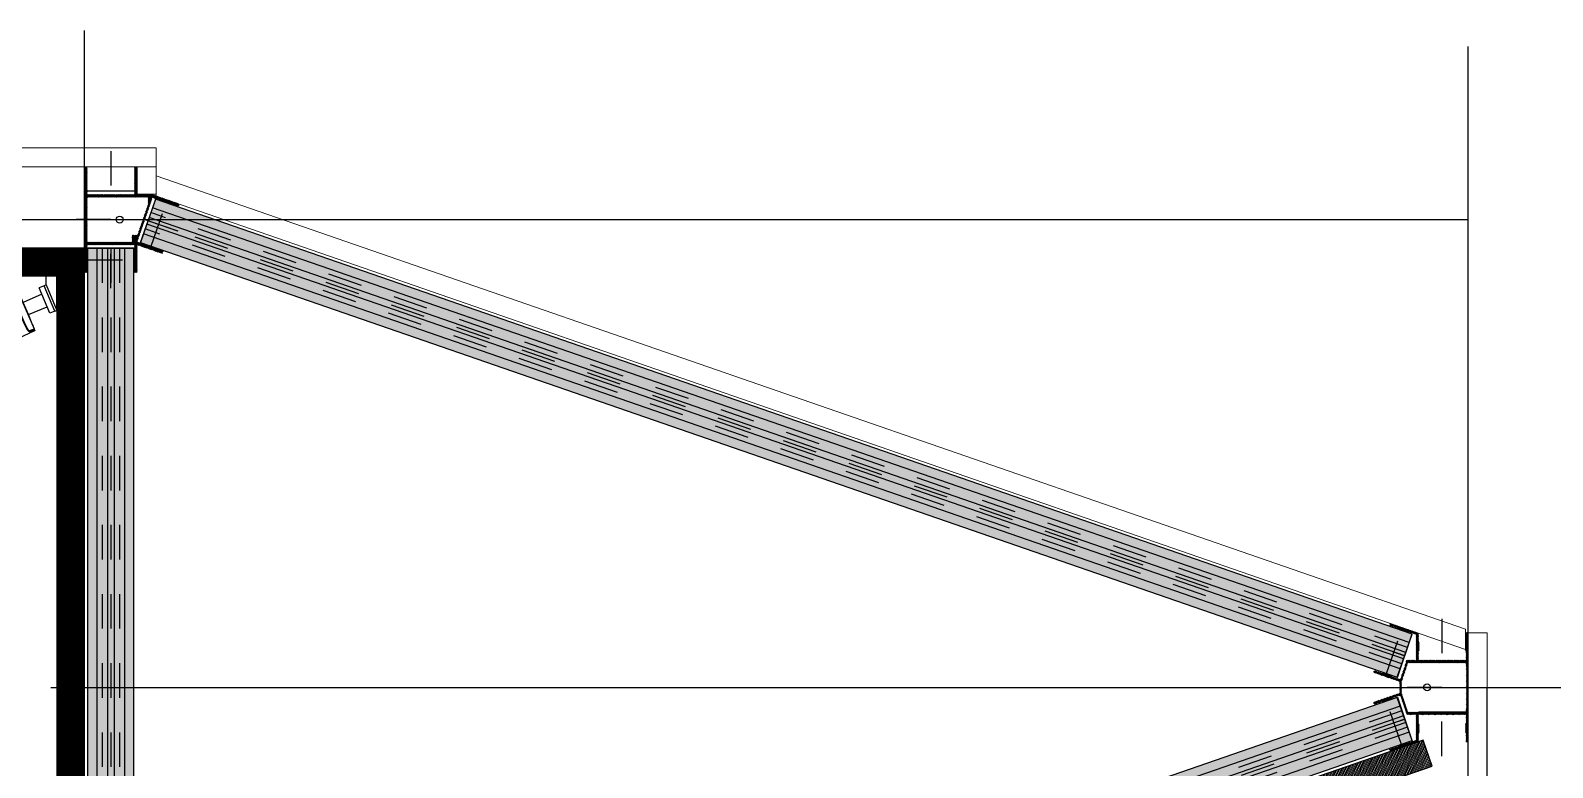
# Model space of a CAD drawing. Header units: millimetres. Extents: x 30 to 130, y 75 to 167.
# Drawn here: x 116.523 to 120.923, y 162.576 to 164.707 of the extents above; entities that cross this region are included whole.
import ezdxf
from ezdxf.enums import TextEntityAlignment as Align

# ---------------------------------------------------------------- set-up
doc = ezdxf.new("R2010")
doc.units = ezdxf.units.MM
doc.header["$LTSCALE"] = 0.05
for name, pattern in [('00 Ground$0$DASHDOT', [25.4, 12.7, -6.35, 0, -6.35]), ('00 Ground$0$DASHDOT2', [12.7, 6.35, -3.175, 0, -3.175]), ('00 Ground$0$HIDDEN', [9.525, 6.35, -3.175]), ('ACAD_ISO03W100', [30, 12, -18])]:
    doc.linetypes.add(name, pattern=pattern)
for name, color, linetype, lineweight in [('00 Ground$0$A-Panel Exterior', 3, 'Continuous', 0), ('00 Ground$0$A-Panel Interior', 6, 'Continuous', 0), ('00 Ground$0$A-Proyecciones', 252, 'Continuous', 0)]:
    doc.layers.add(name, color=color, linetype=linetype, lineweight=lineweight)
for name, color, linetype in [('00 Ground$0$A-Paneles', 7, 'Continuous'), ('00 Ground$0$E-PERFIL-ALZADO-EJES-GL1', 6, '00 Ground$0$DASHDOT'), ('00 Ground$0$E-PERFIL-ALZADO-GL1', 4, 'Continuous'), ('00 Ground$0$E-PERFIL-ALZADO-TEXTOS-GL1', 6, 'Continuous'), ('00 Ground$0$E-PERFIL-PLANTA-HXL2-EJES', 6, '00 Ground$0$DASHDOT'), ('00 Ground$0$E-PERFIL-PLANTA-HXL5', 4, 'Continuous'), ('00 Ground$0$E-PERFIL-PLANTA-HXL5-TEXTURAS', 6, 'Continuous'), ('00 Ground$0$E-PERFIL-PLANTA-HXL6', 2, 'Continuous'), ('00 Ground$0$E-PERFIL-PLANTA-HXL6-TEXTURAS', 6, 'Continuous'), ('00 Ground$0$EJES', 6, 'Continuous'), ('CCTV_Cobertura', 2, 'Continuous'), ('MAPAS', 7, 'Continuous')]:
    doc.layers.add(name, color=color, linetype=linetype)
doc.styles.add('00 Ground$0$A10', font='arial.ttf', dxfattribs={"height": 0.1})
pattern_1 = [(45, (-13597.1444, 7821.7855), (-2.24506403, 2.24506403), [])]

# ---------------------------------------------------------------- blocks, each defined once
blk = doc.blocks.new('*U90')
h = blk.add_hatch()
h.set_pattern_fill('ANSI31', color=250)
h.set_pattern_definition(pattern_1)
h.paths.add_polyline_path([(0, 0), (311.1, 0), (311.1, 80), (0, 80)])
at = {"layer": '00 Ground$0$A-Paneles', "color": 4}
blk.add_lwpolyline([(0, 0), (311.1, 0), (311.1, 80), (0, 80)], close=True, dxfattribs=at)
blk = doc.blocks.new('*U77')
h = blk.add_hatch()
h.set_pattern_fill('ANSI31', color=250)
h.set_pattern_definition(pattern_1)
h.paths.add_polyline_path([(0, 0), (2185.3, 0), (2185.3, 80), (0, 80)])
at = {"layer": '00 Ground$0$A-Paneles', "color": 4}
blk.add_lwpolyline([(0, 0), (2185.3, 0), (2185.3, 80), (0, 80)], close=True, dxfattribs=at)
blk = doc.blocks.new('*U29')
at = {"true_color": 0xffffff}
h = blk.add_hatch(color=7, dxfattribs=at)
h.dxf.hatch_style = 1
h.paths.add_polyline_path([(2.5397, 0.066), (2.5397, -0.066), (0, -0.066), (0, 0.066)])
at = {"layer": '00 Ground$0$E-PERFIL-ALZADO-EJES-GL1', "color": 251, "linetype": '00 Ground$0$HIDDEN', "ltscale": 0.05}
for p, q in [((0.033, -0.066), (0.033, 0.066)), ((2.5067, -0.066), (2.5067, 0.066)), ((0, 0.025), (2.5397, 0.025)), ((0, -0.025), (2.5397, -0.025))]:
    blk.add_line(p, q, dxfattribs=at)
at = {"layer": '00 Ground$0$E-PERFIL-ALZADO-EJES-GL1', "color": 251, "linetype": '00 Ground$0$DASHDOT2', "ltscale": 0.05}
blk.add_line((0, 0), (2.5397, 0), dxfattribs=at)
at = {"layer": '00 Ground$0$E-PERFIL-ALZADO-GL1', "color": 6, "ltscale": 0.05}
for p, q in [((0, 0.04), (2.5397, 0.04)), ((0, 0.01), (2.5397, 0.01)), ((0, -0.01), (2.5397, -0.01)), ((0, -0.04), (2.5397, -0.04))]:
    blk.add_line(p, q, dxfattribs=at)
at = {"layer": '00 Ground$0$E-PERFIL-ALZADO-GL1', "ltscale": 0.05}
blk.add_lwpolyline([(2.5397, 0.066), (2.5397, -0.066), (0, -0.066), (0, 0.066)], close=True, dxfattribs=at)
at = {"layer": '00 Ground$0$E-PERFIL-ALZADO-TEXTOS-GL1', "style": '00 Ground$0$A10'}
blk.add_attdef('TIPO_BARRA', text='', height=0.1, dxfattribs=at).set_placement((1.2698, 0.1564), align=Align.MIDDLE_CENTER)
blk = doc.blocks.new('*U61')
at = {"true_color": 0xffffff}
h = blk.add_hatch(color=7, dxfattribs=at)
h.dxf.hatch_style = 1
h.paths.add_polyline_path([(3.8446, 0.066), (3.8446, -0.066), (0, -0.066), (0, 0.066)])
at = {"layer": '00 Ground$0$E-PERFIL-ALZADO-EJES-GL1', "color": 251, "linetype": '00 Ground$0$HIDDEN', "ltscale": 0.05}
for p, q in [((0.033, -0.066), (0.033, 0.066)), ((3.8116, -0.066), (3.8116, 0.066)), ((0, 0.025), (3.8446, 0.025)), ((0, -0.025), (3.8446, -0.025))]:
    blk.add_line(p, q, dxfattribs=at)
at = {"layer": '00 Ground$0$E-PERFIL-ALZADO-EJES-GL1', "color": 251, "linetype": '00 Ground$0$DASHDOT2', "ltscale": 0.05}
blk.add_line((0, 0), (3.8446, 0), dxfattribs=at)
at = {"layer": '00 Ground$0$E-PERFIL-ALZADO-GL1', "color": 6, "ltscale": 0.05}
for p, q in [((0, 0.04), (3.8446, 0.04)), ((0, 0.01), (3.8446, 0.01)), ((0, -0.01), (3.8446, -0.01)), ((0, -0.04), (3.8446, -0.04))]:
    blk.add_line(p, q, dxfattribs=at)
at = {"layer": '00 Ground$0$E-PERFIL-ALZADO-GL1', "ltscale": 0.05}
blk.add_lwpolyline([(3.8446, 0.066), (3.8446, -0.066), (0, -0.066), (0, 0.066)], close=True, dxfattribs=at)
at = {"layer": '00 Ground$0$E-PERFIL-ALZADO-TEXTOS-GL1', "style": '00 Ground$0$A10'}
blk.add_attdef('TIPO_BARRA', text='', height=0.1, dxfattribs=at).set_placement((1.9223, 0.1564), align=Align.MIDDLE_CENTER)
blk = doc.blocks.new('*U30')
at = {"layer": '00 Ground$0$E-PERFIL-PLANTA-HXL5-TEXTURAS'}
h = blk.add_hatch(dxfattribs=at)
h.set_pattern_fill('ANSI31', color=256, scale=0.00061, angle=90)
h.set_pattern_definition([(135, (16.1473364, -37.2537986), (-0.00136948906, -0.00136948906), [])])
edge = h.paths.add_edge_path(flags=16)
edge.add_line((-0.0638, -0.068), (0, -0.068))
edge.add_line((0, -0.068), (0.0638, -0.068))
edge.add_arc((0.0638, -0.067), 0.001, 629.9989, 719.9989)
edge.add_line((0.0648, -0.067), (0.0648, 0.0606))
edge.add_arc((0.0638, 0.0606), 0.001, 359.9989, 449.9993)
edge.add_line((0.0638, 0.0616), (0.0458, 0.0616))
edge.add_arc((0.0458, 0.0626), 0.001, 539.9993, 629.9993, ccw=False)
edge.add_line((0.0448, 0.0626), (0.0448, 0.0765))
edge.add_arc((0.0438, 0.0765), 0.001, 359.9993, 430.8995)
edge.add_line((0.0441, 0.0774), (-0.0434, 0.1077))
edge.add_arc((-0.0438, 0.1068), 0.001, 430.8995, 449.9993)
edge.add_line((-0.0438, 0.1078), (-0.0638, 0.1078))
edge.add_arc((-0.0638, 0.1068), 0.001, 449.9993, 539.9996)
edge.add_line((-0.0648, 0.1068), (-0.0648, -0.067))
edge.add_arc((-0.0638, -0.067), 0.001, 539.9996, 629.9996)
edge = h.paths.add_edge_path()
edge.add_line((0.0867, 0.1161), (0.0733, 0.0773))
edge.add_arc((0.0742, 0.077), 0.001, 520.8995, 629.9989)
edge.add_line((0.0742, 0.076), (0.1183, 0.076))
edge.add_line((0.1183, 0.076), (0.1183, 0.0755))
edge.add_arc((0.1188, 0.0755), 0.0005, 539.9989, 719.9989)
edge.add_line((0.1193, 0.0755), (0.1193, 0.076))
edge.add_line((0.1193, 0.076), (0.1528, 0.076))
edge.add_line((0.1528, 0.076), (0.1528, 0.068))
edge.add_line((0.1528, 0.068), (0.0738, 0.068))
edge.add_arc((0.0738, 0.067), 0.001, 449.9989, 539.9989)
edge.add_line((0.0728, 0.067), (0.0728, 0.046))
edge.add_line((0.0728, 0.046), (0.0723, 0.046))
edge.add_arc((0.0723, 0.0455), 0.0005, 449.9989, 629.9989)
edge.add_line((0.0723, 0.045), (0.0728, 0.045))
edge.add_line((0.0728, 0.045), (0.0728, 0.0135))
edge.add_line((0.0728, 0.0135), (0.0723, 0.0135))
edge.add_arc((0.0723, 0.013), 0.0005, 449.9989, 629.9989)
edge.add_line((0.0723, 0.0125), (0.0728, 0.0125))
edge.add_line((0.0728, 0.0125), (0.0728, -0.019))
edge.add_line((0.0728, -0.019), (0.0723, -0.019))
edge.add_arc((0.0723, -0.0195), 0.0005, 449.9989, 629.9989)
edge.add_line((0.0723, -0.02), (0.0728, -0.02))
edge.add_line((0.0728, -0.02), (0.0728, -0.067))
edge.add_arc((0.0738, -0.067), 0.001, 539.9989, 629.9989)
edge.add_line((0.0738, -0.068), (0.1528, -0.068))
edge.add_line((0.1528, -0.068), (0.1528, -0.076))
edge.add_line((0.1528, -0.076), (0.1193, -0.076))
edge.add_line((0.1193, -0.076), (0.1193, -0.0755))
edge.add_arc((0.1188, -0.0755), 0.0005, 359.9989, 539.9989)
edge.add_line((0.1183, -0.0755), (0.1183, -0.076))
edge.add_line((0.1183, -0.076), (0, -0.076))
edge.add_line((0, -0.076), (-0.1183, -0.076))
edge.add_line((-0.1183, -0.076), (-0.1183, -0.0755))
edge.add_arc((-0.1188, -0.0755), 0.0005, 359.9996, 539.9996)
edge.add_line((-0.1193, -0.0755), (-0.1193, -0.076))
edge.add_line((-0.1193, -0.076), (-0.1528, -0.076))
edge.add_line((-0.1528, -0.076), (-0.1528, -0.068))
edge.add_line((-0.1528, -0.068), (-0.0738, -0.068))
edge.add_arc((-0.0738, -0.067), 0.001, 629.9996, 719.9996)
edge.add_line((-0.0728, -0.067), (-0.0728, -0.02))
edge.add_line((-0.0728, -0.02), (-0.0723, -0.02))
edge.add_arc((-0.0723, -0.0195), 0.0005, 629.9996, 809.9996)
edge.add_line((-0.0723, -0.019), (-0.0728, -0.019))
edge.add_line((-0.0728, -0.019), (-0.0728, 0.0125))
edge.add_line((-0.0728, 0.0125), (-0.0723, 0.0125))
edge.add_arc((-0.0723, 0.013), 0.0005, 629.9996, 809.9996)
edge.add_line((-0.0723, 0.0135), (-0.0728, 0.0135))
edge.add_line((-0.0728, 0.0135), (-0.0728, 0.045))
edge.add_line((-0.0728, 0.045), (-0.0723, 0.045))
edge.add_arc((-0.0723, 0.0455), 0.0005, 629.9996, 809.9996)
edge.add_line((-0.0723, 0.046), (-0.0728, 0.046))
edge.add_line((-0.0728, 0.046), (-0.0728, 0.067))
edge.add_arc((-0.0738, 0.067), 0.001, 359.9996, 449.9996)
edge.add_line((-0.0738, 0.068), (-0.1528, 0.068))
edge.add_line((-0.1528, 0.068), (-0.1528, 0.076))
edge.add_line((-0.1528, 0.076), (-0.1193, 0.076))
edge.add_line((-0.1193, 0.076), (-0.1193, 0.0755))
edge.add_arc((-0.1188, 0.0755), 0.0005, 539.9996, 719.9996)
edge.add_line((-0.1183, 0.0755), (-0.1183, 0.076))
edge.add_line((-0.1183, 0.076), (-0.0738, 0.076))
edge.add_arc((-0.0738, 0.077), 0.001, 629.9996, 719.9996)
edge.add_line((-0.0728, 0.077), (-0.0728, 0.1198))
edge.add_arc((-0.0718, 0.1198), 0.001, 520.8995, 539.9996, ccw=False)
edge.add_line((-0.0728, 0.1201), (-0.0569, 0.1659))
edge.add_line((-0.0569, 0.1659), (-0.0565, 0.1657))
edge.add_arc((-0.0563, 0.1662), 0.0005, 610.8995, 790.8995)
edge.add_line((-0.0561, 0.1666), (-0.0566, 0.1668))
edge.add_line((-0.0566, 0.1668), (-0.0456, 0.1985))
edge.add_line((-0.0456, 0.1985), (-0.0381, 0.1958))
edge.add_line((-0.0381, 0.1958), (-0.0639, 0.1212))
edge.add_arc((-0.063, 0.1209), 0.001, 520.8995, 610.8995)
edge.add_line((-0.0633, 0.1199), (0.0633, 0.0761))
edge.add_arc((0.0636, 0.077), 0.001, 610.8995, 700.8995)
edge.add_line((0.0646, 0.0767), (0.0904, 0.1513))
edge.add_line((0.0904, 0.1513), (0.098, 0.1487))
edge.add_line((0.098, 0.1487), (0.087, 0.1171))
edge.add_line((0.087, 0.1171), (0.0866, 0.1172))
edge.add_arc((0.0864, 0.1168), 0.0005, 430.8995, 610.8995)
edge.add_line((0.0862, 0.1163), (0.0867, 0.1161))
at = {"layer": '00 Ground$0$E-PERFIL-PLANTA-HXL2-EJES', "ltscale": 0.05}
for p, q in [((0, 0.098), (0.0336, 0.195)), ((0, 0), (0, 0.098)), ((-0.1985, 0), (0, 0)), ((0, 0), (0, -0.1985)), ((0.1985, 0), (0, 0))]:
    blk.add_line(p, q, dxfattribs=at)
at = {"layer": '00 Ground$0$EJES', "color": 240, "true_color": 0xed1f24}
blk.add_circle((-0.0001, 0.0259), 0.01, dxfattribs=at)
at = {"layer": 'Defpoints'}
for p, q in [((0.0336, 0.195), (0.0033, 0.1074)), ((-0.061, 0.1297), (0.0675, 0.0852)), ((-0.0828, 0.068), (-0.0828, -0.068)), ((0.0828, 0.068), (0.0828, -0.068))]:
    blk.add_line(p, q, dxfattribs=at)
blk = doc.blocks.new('00 Ground$0$HXL61')
at = {"layer": '00 Ground$0$E-PERFIL-PLANTA-HXL6-TEXTURAS'}
h = blk.add_hatch(dxfattribs=at)
h.set_pattern_fill('ANSI31', color=256, scale=0.00061, angle=90)
h.set_pattern_definition([(135, (17.1384045, -41.9100713), (-0.00136948906, -0.00136948906), [])])
edge = h.paths.add_edge_path(flags=16)
edge.add_line((-0.0603, 0.071), (0.0603, 0.071))
edge.add_line((0.0603, 0.071), (0.0613, 0.07))
edge.add_line((0.0613, 0.07), (0.0703, 0.07))
edge.add_arc((0.0703, 0.069), 0.001, 0, 90, ccw=False)
edge.add_line((0.0713, 0.069), (0.0713, -0.0978))
edge.add_arc((0.0703, -0.0978), 0.001, -71.5651, 0, ccw=False)
edge.add_line((0.0706, -0.0987), (0.0158, -0.117))
edge.add_arc((0.0155, -0.116), 0.001, -90, -71.5651, ccw=False)
edge.add_line((0.0155, -0.117), (-0.0155, -0.117))
edge.add_arc((-0.0155, -0.116), 0.001, -108.4349, -90, ccw=False)
edge.add_line((-0.0158, -0.117), (-0.0706, -0.0987))
edge.add_arc((-0.0703, -0.0978), 0.001, 180, 251.5651, ccw=False)
edge.add_line((-0.0713, -0.0978), (-0.0713, 0.069))
edge.add_arc((-0.0703, 0.069), 0.001, 90, 180, ccw=False)
edge.add_line((-0.0703, 0.07), (-0.0613, 0.07))
edge.add_line((-0.0613, 0.07), (-0.0603, 0.071))
edge = h.paths.add_edge_path()
edge.add_line((0.1033, -0.068), (0.0793, -0.068))
edge.add_arc((0.0793, -0.067), 0.001, -180, -90, ccw=False)
edge.add_line((0.0783, -0.067), (0.0783, 0.069))
edge.add_arc((0.0793, 0.069), 0.001, 90, 180, ccw=False)
edge.add_line((0.0793, 0.07), (0.1033, 0.07))
edge.add_line((0.1033, 0.07), (0.1053, 0.068))
edge.add_line((0.1053, 0.068), (0.1313, 0.068))
edge.add_line((0.1313, 0.068), (0.1333, 0.07))
edge.add_line((0.1333, 0.07), (0.1573, 0.07))
edge.add_arc((0.1573, 0.071), 0.001, 270, 360)
edge.add_line((0.1583, 0.071), (0.1583, 0.075))
edge.add_arc((0.1573, 0.075), 0.001, 0, 90)
edge.add_line((0.1573, 0.076), (-0.1573, 0.076))
edge.add_arc((-0.1573, 0.075), 0.001, 90, 180)
edge.add_line((-0.1583, 0.075), (-0.1583, 0.071))
edge.add_arc((-0.1573, 0.071), 0.001, 180, 270)
edge.add_line((-0.1573, 0.07), (-0.1333, 0.07))
edge.add_line((-0.1333, 0.07), (-0.1313, 0.068))
edge.add_line((-0.1313, 0.068), (-0.1053, 0.068))
edge.add_line((-0.1053, 0.068), (-0.1033, 0.07))
edge.add_line((-0.1033, 0.07), (-0.0793, 0.07))
edge.add_arc((-0.0793, 0.069), 0.001, 0, 90, ccw=False)
edge.add_line((-0.0783, 0.069), (-0.0783, -0.067))
edge.add_arc((-0.0793, -0.067), 0.001, -90, 0, ccw=False)
edge.add_line((-0.0793, -0.068), (-0.1033, -0.068))
edge.add_line((-0.1033, -0.068), (-0.1053, -0.066))
edge.add_line((-0.1053, -0.066), (-0.1313, -0.066))
edge.add_line((-0.1313, -0.066), (-0.1333, -0.068))
edge.add_line((-0.1333, -0.068), (-0.157, -0.068))
edge.add_line((-0.157, -0.068), (-0.1848, -0.1483))
edge.add_arc((-0.1839, -0.1486), 0.001, 160.9002, 250.9002)
edge.add_line((-0.1842, -0.1495), (-0.1804, -0.1509))
edge.add_arc((-0.1801, -0.1499), 0.001, 250.9002, 340.9002)
edge.add_line((-0.1792, -0.1502), (-0.1713, -0.1276))
edge.add_line((-0.1713, -0.1276), (-0.1688, -0.1263))
edge.add_line((-0.1688, -0.1263), (-0.1603, -0.1018))
edge.add_line((-0.1603, -0.1018), (-0.1615, -0.0992))
edge.add_line((-0.1615, -0.0992), (-0.1528, -0.074))
edge.add_line((-0.1528, -0.074), (-0.0793, -0.074))
edge.add_arc((-0.0793, -0.075), 0.001, 0, 90, ccw=False)
edge.add_line((-0.0783, -0.075), (-0.0783, -0.1007))
edge.add_arc((-0.0773, -0.1007), 0.001, 180, 251.5651)
edge.add_line((-0.0776, -0.1017), (-0.0236, -0.1197))
edge.add_arc((-0.0239, -0.1206), 0.001, -19.0998, 71.5651, ccw=False)
edge.add_line((-0.023, -0.1209), (-0.0311, -0.1444))
edge.add_line((-0.0311, -0.1444), (-0.0336, -0.1456))
edge.add_line((-0.0336, -0.1456), (-0.0421, -0.1702))
edge.add_line((-0.0421, -0.1702), (-0.0409, -0.1727))
edge.add_line((-0.0409, -0.1727), (-0.0488, -0.1954))
edge.add_arc((-0.0478, -0.1957), 0.001, 160.9002, 250.9002)
edge.add_line((-0.0481, -0.1967), (-0.0444, -0.198))
edge.add_arc((-0.044, -0.197), 0.001, 250.9002, 340.9002)
edge.add_line((-0.0431, -0.1974), (-0.0172, -0.1227))
edge.add_arc((-0.0163, -0.123), 0.001, 90, 160.9002, ccw=False)
edge.add_line((-0.0163, -0.122), (0.0163, -0.122))
edge.add_arc((0.0163, -0.123), 0.001, 19.0998, 90, ccw=False)
edge.add_line((0.0172, -0.1227), (0.0431, -0.1974))
edge.add_arc((0.044, -0.197), 0.001, 199.0998, 289.0998)
edge.add_line((0.0444, -0.198), (0.0481, -0.1967))
edge.add_arc((0.0478, -0.1957), 0.001, -70.9002, 19.0998)
edge.add_line((0.0488, -0.1954), (0.0409, -0.1727))
edge.add_line((0.0409, -0.1727), (0.0421, -0.1702))
edge.add_line((0.0421, -0.1702), (0.0336, -0.1456))
edge.add_line((0.0336, -0.1456), (0.0311, -0.1444))
edge.add_line((0.0311, -0.1444), (0.023, -0.1209))
edge.add_arc((0.0239, -0.1206), 0.001, 108.4349, 199.0998, ccw=False)
edge.add_line((0.0236, -0.1197), (0.0776, -0.1017))
edge.add_arc((0.0773, -0.1007), 0.001, -71.5651, 0)
edge.add_line((0.0783, -0.1007), (0.0783, -0.075))
edge.add_arc((0.0793, -0.075), 0.001, 90, 180, ccw=False)
edge.add_line((0.0793, -0.074), (0.1528, -0.074))
edge.add_line((0.1528, -0.074), (0.1615, -0.0992))
edge.add_line((0.1615, -0.0992), (0.1603, -0.1018))
edge.add_line((0.1603, -0.1018), (0.1688, -0.1263))
edge.add_line((0.1688, -0.1263), (0.1713, -0.1276))
edge.add_line((0.1713, -0.1276), (0.1792, -0.1502))
edge.add_arc((0.1801, -0.1499), 0.001, 199.0998, 289.0998)
edge.add_line((0.1804, -0.1509), (0.1842, -0.1495))
edge.add_arc((0.1839, -0.1486), 0.001, -70.9002, 19.0998)
edge.add_line((0.1848, -0.1483), (0.157, -0.068))
edge.add_line((0.157, -0.068), (0.1333, -0.068))
edge.add_line((0.1333, -0.068), (0.1313, -0.066))
edge.add_line((0.1313, -0.066), (0.1053, -0.066))
edge.add_line((0.1053, -0.066), (0.1033, -0.068))
at = {"layer": '00 Ground$0$E-PERFIL-PLANTA-HXL2-EJES', "ltscale": 0.05}
for p, q in [((0, 0), (0, 0.098)), ((0, -0.2166), (0, 0.0978)), ((-0.1985, 0), (0, 0)), ((0, 0), (0, -0.1985)), ((0.1985, 0), (0, 0))]:
    blk.add_line(p, q, dxfattribs=at)
at = {"layer": '00 Ground$0$EJES', "color": 240, "true_color": 0xed1f24}
blk.add_circle((0, -0.0427), 0.01, dxfattribs=at)
at = {"layer": 'Defpoints'}
for p, q in [((-0.0717, 0.068), (-0.0717, -0.068)), ((0.0717, 0.068), (0.0717, -0.068)), ((-0.0282, -0.1287), (-0.1553, -0.0863)), ((0.0282, -0.1287), (0.1553, -0.0863)), ((-0.1035, -0.1428), (-0.0917, -0.1075)), ((0.1035, -0.1428), (0.0917, -0.1075))]:
    blk.add_line(p, q, dxfattribs=at)
blk = doc.blocks.new('00 Ground$0$Pata Arco')
at = {"layer": 'Defpoints'}
for p, q in [((-0.0978, 1.9), (-0.0978, -1.9)), ((-4.0978, 1.8535), (-4.0978, -1.8535)), ((0, 0), (-13.3283, 0)), ((2.7291, -1.3527), (-4.0978, -1.3527))]:
    blk.add_line(p, q, dxfattribs=at)
at = {"xscale": -1}
for p, rotation in [((-3.9143, 0.0917), 199.0945065458419), ((-3.9143, -0.0917), 160.9054899261241)]:
    blk.add_blockref('*U61', p, dxfattribs=dict(at, rotation=rotation))
at = {"rotation": 89.99999999608256}
blk.add_blockref('*U29', (-0.1738, -1.2698), dxfattribs=at)
at = {"layer": '00 Ground$0$E-PERFIL-PLANTA-HXL5', "rotation": 90}
blk.add_blockref('*U30', (-0.1738, -1.3527), dxfattribs=at)
at = {"layer": '00 Ground$0$E-PERFIL-PLANTA-HXL6', "rotation": 90}
blk.add_blockref('00 Ground$0$HXL61', (-4.0218, 0), dxfattribs=at)
blk = doc.blocks.new('*U252')
at = {"layer": '00 Ground$0$A-Proyecciones', "rotation": 180}
blk.add_blockref('00 Ground$0$Pata Arco', (35.9822, 0), dxfattribs=at)
blk = doc.blocks.new('*U251')
at = {"layer": '00 Ground$0$A-Proyecciones', "color": 0, "linetype": 'ByBlock', "lineweight": -2}
blk.add_blockref('*U252', (0, 73), dxfattribs=at)
blk = doc.blocks.new('*U129')
h = blk.add_hatch()
h.set_pattern_fill('ANSI31', color=250)
h.set_pattern_definition(pattern_1)
h.paths.add_polyline_path([(0, 0), (3901.7, 0), (3901.7, 80), (0, 80)])
at = {"layer": '00 Ground$0$A-Paneles', "color": 4}
blk.add_lwpolyline([(0, 0), (3901.7, 0), (3901.7, 80), (0, 80)], close=True, dxfattribs=at)
blk = doc.blocks.new('CAM_01')
for p, q in [((3090.4464, 1637.7391), (3090.4464, 1637.7331)), ((3090.4464, 1637.7391), (3090.5264, 1637.7391)), ((3090.5264, 1637.7331), (3090.4464, 1637.7331)), ((3090.4464, 1637.7331), (3090.4464, 1637.7171)), ((3090.5264, 1637.7331), (3090.5264, 1637.7391)), ((3090.5264, 1637.7331), (3090.5264, 1637.7171)), ((3090.4663, 1637.7171), (3090.4464, 1637.7171)), ((3090.4663, 1637.7171), (3090.4671, 1637.6584)), ((3090.5064, 1637.7171), (3090.4663, 1637.7171)), ((3090.5055, 1637.6586), (3090.5064, 1637.7171)), ((3090.5264, 1637.7171), (3090.5064, 1637.7171)), ((3090.4139, 1637.5652), (3090.416, 1637.6562)), ((3090.4185, 1637.6572), (3090.416, 1637.6572)), ((3090.416, 1637.6572), (3090.4161, 1637.6572)), ((3090.416, 1637.6571), (3090.416, 1637.6572)), ((3090.416, 1637.657), (3090.416, 1637.6571)), ((3090.416, 1637.6569), (3090.416, 1637.657)), ((3090.416, 1637.6567), (3090.416, 1637.6569)), ((3090.416, 1637.6562), (3090.416, 1637.6567)), ((3090.4161, 1637.6572), (3090.4186, 1637.6572)), ((3090.4161, 1637.6572), (3090.4161, 1637.6571)), ((3090.4186, 1637.6571), (3090.4161, 1637.6571)), ((3090.4161, 1637.6571), (3090.4161, 1637.6569)), ((3090.4161, 1637.6569), (3090.4186, 1637.6569)), ((3090.4161, 1637.6569), (3090.4168, 1637.6463)), ((3090.4171, 1637.645), (3090.4168, 1637.6463)), ((3090.4176, 1637.6438), (3090.4171, 1637.645)), ((3090.4184, 1637.6426), (3090.4176, 1637.6438)), ((3090.4195, 1637.6415), (3090.4184, 1637.6426)), ((3090.4185, 1637.6572), (3090.4186, 1637.6572)), ((3090.4186, 1637.6571), (3090.4186, 1637.6572)), ((3090.4186, 1637.6569), (3090.4186, 1637.6571)), ((3090.4186, 1637.6569), (3090.4193, 1637.6464)), ((3090.4193, 1637.6463), (3090.4193, 1637.6464)), ((3090.4193, 1637.6463), (3090.42, 1637.6443)), ((3090.4199, 1637.6443), (3090.4193, 1637.6463)), ((3090.4208, 1637.6405), (3090.4195, 1637.6415)), ((3090.4215, 1637.6424), (3090.4199, 1637.6443)), ((3090.42, 1637.6443), (3090.4205, 1637.6438)), ((3090.4206, 1637.6567), (3090.4205, 1637.6438)), ((3090.4205, 1637.6438), (3090.4216, 1637.6424)), ((3090.5511, 1637.6582), (3090.4206, 1637.6576)), ((3090.4206, 1637.6576), (3090.4206, 1637.6574)), ((3090.4209, 1637.6576), (3090.4206, 1637.6576)), ((3090.4206, 1637.6574), (3090.4206, 1637.6572)), ((3090.4206, 1637.6572), (3090.4206, 1637.657)), ((3090.4206, 1637.657), (3090.4206, 1637.6569)), ((3090.4206, 1637.6569), (3090.4206, 1637.6567)), ((3090.4206, 1637.6567), (3090.4224, 1637.6419)), ((3090.4224, 1637.6396), (3090.4208, 1637.6405)), ((3090.4215, 1637.6577), (3090.4209, 1637.6576)), ((3090.4225, 1637.6578), (3090.4215, 1637.6577)), ((3090.424, 1637.6408), (3090.4215, 1637.6424)), ((3090.4216, 1637.6424), (3090.4224, 1637.6419)), ((3090.4224, 1637.6419), (3090.4241, 1637.6409)), ((3090.4243, 1637.6389), (3090.4224, 1637.6396)), ((3090.4239, 1637.6579), (3090.4225, 1637.6578)), ((3090.4256, 1637.658), (3090.4239, 1637.6579)), ((3090.4272, 1637.6397), (3090.424, 1637.6408)), ((3090.4241, 1637.6409), (3090.4272, 1637.6397)), ((3090.4262, 1637.6383), (3090.4243, 1637.6389)), ((3090.4275, 1637.6581), (3090.4256, 1637.658)), ((3090.4283, 1637.6379), (3090.4262, 1637.6383)), ((3090.4272, 1637.6397), (3090.4307, 1637.6393)), ((3090.4272, 1637.6397), (3090.4272, 1637.6397)), ((3090.4298, 1637.6581), (3090.4275, 1637.6581)), ((3090.4305, 1637.6377), (3090.4283, 1637.6379)), ((3090.4322, 1637.6582), (3090.4298, 1637.6581)), ((3090.4527, 1637.637), (3090.4305, 1637.6377)), ((3090.4307, 1637.6393), (3090.4307, 1637.6392)), ((3090.4307, 1637.6392), (3090.4528, 1637.6385)), ((3090.4347, 1637.6582), (3090.4322, 1637.6582)), ((3090.4374, 1637.6582), (3090.4347, 1637.6582)), ((3090.4671, 1637.6584), (3090.4374, 1637.6582)), ((3090.4748, 1637.6366), (3090.4527, 1637.637)), ((3090.4528, 1637.6385), (3090.4749, 1637.6381)), ((3090.5055, 1637.6586), (3090.4671, 1637.6584)), ((3090.497, 1637.6367), (3090.4748, 1637.6366)), ((3090.4749, 1637.6381), (3090.497, 1637.6382)), ((3090.497, 1637.6382), (3090.5191, 1637.6388)), ((3090.5192, 1637.6373), (3090.497, 1637.6367)), ((3090.5343, 1637.6587), (3090.5055, 1637.6586)), ((3090.5191, 1637.6388), (3090.5411, 1637.6398)), ((3090.5414, 1637.6383), (3090.5192, 1637.6373)), ((3090.5369, 1637.6587), (3090.5343, 1637.6587)), ((3090.5395, 1637.6587), (3090.5369, 1637.6587)), ((3090.5419, 1637.6587), (3090.5395, 1637.6587)), ((3090.5411, 1637.6398), (3090.5412, 1637.6398)), ((3090.5412, 1637.6398), (3090.5447, 1637.6404)), ((3090.5435, 1637.6385), (3090.5414, 1637.6383)), ((3090.5441, 1637.6587), (3090.5419, 1637.6587)), ((3090.5456, 1637.6389), (3090.5435, 1637.6385)), ((3090.5461, 1637.6586), (3090.5441, 1637.6587)), ((3090.5447, 1637.6404), (3090.5477, 1637.6415)), ((3090.5478, 1637.6415), (3090.5447, 1637.6403)), ((3090.5447, 1637.6403), (3090.5447, 1637.6404)), ((3090.5476, 1637.6395), (3090.5456, 1637.6389)), ((3090.5478, 1637.6586), (3090.5461, 1637.6586)), ((3090.5494, 1637.6403), (3090.5476, 1637.6395)), ((3090.5477, 1637.6415), (3090.5494, 1637.6426)), ((3090.5492, 1637.6585), (3090.5478, 1637.6586)), ((3090.5503, 1637.6431), (3090.5478, 1637.6415)), ((3090.5502, 1637.6584), (3090.5492, 1637.6585)), ((3090.5511, 1637.6574), (3090.5494, 1637.6426)), ((3090.5494, 1637.6426), (3090.5502, 1637.6431)), ((3090.551, 1637.6412), (3090.5494, 1637.6403)), ((3090.5508, 1637.6583), (3090.5502, 1637.6584)), ((3090.5502, 1637.6431), (3090.5513, 1637.6444)), ((3090.5519, 1637.645), (3090.5503, 1637.6431)), ((3090.5511, 1637.6582), (3090.5508, 1637.6583)), ((3090.5523, 1637.6422), (3090.551, 1637.6412)), ((3090.5511, 1637.6582), (3090.5511, 1637.6581)), ((3090.5511, 1637.6581), (3090.5511, 1637.6579)), ((3090.5511, 1637.6577), (3090.5511, 1637.6579)), ((3090.5511, 1637.6575), (3090.5511, 1637.6577)), ((3090.5511, 1637.6574), (3090.5511, 1637.6575)), ((3090.5511, 1637.6574), (3090.5513, 1637.6444)), ((3090.5513, 1637.6444), (3090.5518, 1637.645)), ((3090.5518, 1637.645), (3090.5525, 1637.647)), ((3090.5525, 1637.647), (3090.5519, 1637.645)), ((3090.5534, 1637.6433), (3090.5523, 1637.6422)), ((3090.5525, 1637.6471), (3090.5531, 1637.6576)), ((3090.5525, 1637.647), (3090.5525, 1637.6471)), ((3090.5531, 1637.6579), (3090.5531, 1637.6579)), ((3090.5556, 1637.6579), (3090.5531, 1637.6579)), ((3090.5531, 1637.6579), (3090.5556, 1637.6579)), ((3090.5531, 1637.6579), (3090.5531, 1637.6578)), ((3090.5531, 1637.6578), (3090.5531, 1637.6576)), ((3090.5556, 1637.6578), (3090.5531, 1637.6578)), ((3090.5531, 1637.6576), (3090.5556, 1637.6576)), ((3090.5542, 1637.6445), (3090.5534, 1637.6433)), ((3090.5547, 1637.6458), (3090.5542, 1637.6445)), ((3090.555, 1637.647), (3090.5547, 1637.6458)), ((3090.555, 1637.647), (3090.5556, 1637.6576)), ((3090.5556, 1637.6579), (3090.5557, 1637.6579)), ((3090.5556, 1637.6579), (3090.5556, 1637.6579)), ((3090.5556, 1637.6579), (3090.5556, 1637.6578)), ((3090.5556, 1637.6576), (3090.5556, 1637.6578)), ((3090.5557, 1637.6579), (3090.5557, 1637.6578)), ((3090.5557, 1637.6578), (3090.5557, 1637.6576)), ((3090.5557, 1637.6576), (3090.5557, 1637.6574)), ((3090.5557, 1637.6574), (3090.5557, 1637.6572)), ((3090.5557, 1637.6572), (3090.5557, 1637.657)), ((3090.5557, 1637.657), (3090.5587, 1637.5659)), ((3090.4081, 1637.3431), (3090.4125, 1637.5515)), ((3090.4125, 1637.5515), (3090.4136, 1637.5604)), ((3090.4136, 1637.5604), (3090.4137, 1637.561)), ((3090.4137, 1637.561), (3090.4138, 1637.5618)), ((3090.4138, 1637.5628), (3090.4139, 1637.5639)), ((3090.4138, 1637.5618), (3090.4138, 1637.5628)), ((3090.4139, 1637.5639), (3090.4139, 1637.5652)), ((3090.5587, 1637.5659), (3090.5588, 1637.5647)), ((3090.5588, 1637.5647), (3090.5588, 1637.5635)), ((3090.5588, 1637.5635), (3090.5589, 1637.5626)), ((3090.5589, 1637.5626), (3090.559, 1637.5617)), ((3090.559, 1637.5617), (3090.559, 1637.5611)), ((3090.559, 1637.5611), (3090.5603, 1637.5523)), ((3090.5603, 1637.5523), (3090.5668, 1637.344)), ((3090.4077, 1637.3236), (3090.408, 1637.3392)), ((3090.408, 1637.3392), (3090.4085, 1637.3392)), ((3090.408, 1637.3392), (3090.411, 1637.3078)), ((3090.4085, 1637.3392), (3090.4081, 1637.3431)), ((3090.4112, 1637.3143), (3090.4085, 1637.3392)), ((3090.5664, 1637.34), (3090.5641, 1637.315)), ((3090.5643, 1637.3086), (3090.5669, 1637.34)), ((3090.5668, 1637.344), (3090.5664, 1637.34)), ((3090.5664, 1637.34), (3090.5669, 1637.34)), ((3090.5669, 1637.34), (3090.5674, 1637.3244)), ((3090.4104, 1637.2703), (3090.4077, 1637.3236)), ((3090.4113, 1637.3068), (3090.411, 1637.3078)), ((3090.4112, 1637.3143), (3090.4114, 1637.3133)), ((3090.4119, 1637.3058), (3090.4113, 1637.3068)), ((3090.4114, 1637.3133), (3090.412, 1637.3124)), ((3090.4127, 1637.3049), (3090.4119, 1637.3058)), ((3090.412, 1637.3124), (3090.4129, 1637.3115)), ((3090.4139, 1637.304), (3090.4127, 1637.3049)), ((3090.4129, 1637.3115), (3090.4132, 1637.3113)), ((3090.4132, 1637.3113), (3090.4135, 1637.3079)), ((3090.4132, 1637.3113), (3090.414, 1637.3107)), ((3090.4136, 1637.3078), (3090.4135, 1637.3079)), ((3090.4136, 1637.3078), (3090.4143, 1637.3062)), ((3090.4142, 1637.3062), (3090.4136, 1637.3078)), ((3090.4153, 1637.3032), (3090.4139, 1637.304)), ((3090.414, 1637.3107), (3090.4154, 1637.31)), ((3090.4159, 1637.3047), (3090.4142, 1637.3062)), ((3090.4143, 1637.3062), (3090.416, 1637.3047)), ((3090.417, 1637.3025), (3090.4153, 1637.3032)), ((3090.4154, 1637.31), (3090.4171, 1637.3094)), ((3090.4185, 1637.3035), (3090.4159, 1637.3047)), ((3090.416, 1637.3047), (3090.4186, 1637.3035)), ((3090.4188, 1637.302), (3090.417, 1637.3025)), ((3090.4171, 1637.3094), (3090.4189, 1637.3089)), ((3090.4218, 1637.3026), (3090.4185, 1637.3035)), ((3090.4186, 1637.3035), (3090.4218, 1637.3026)), ((3090.4208, 1637.3015), (3090.4188, 1637.302)), ((3090.4189, 1637.3089), (3090.421, 1637.3085)), ((3090.423, 1637.3012), (3090.4208, 1637.3015)), ((3090.421, 1637.3085), (3090.4229, 1637.3082)), ((3090.4218, 1637.3026), (3090.4218, 1637.3026)), ((3090.4218, 1637.3026), (3090.4253, 1637.3023)), ((3090.4238, 1637.3075), (3090.4229, 1637.3082)), ((3090.4229, 1637.3082), (3090.423, 1637.3082)), ((3090.423, 1637.3082), (3090.4238, 1637.3075)), ((3090.423, 1637.3082), (3090.4231, 1637.3082)), ((3090.4252, 1637.3011), (3090.423, 1637.3012)), ((3090.4231, 1637.3082), (3090.4253, 1637.3081)), ((3090.4238, 1637.3075), (3090.4263, 1637.3064)), ((3090.4262, 1637.3063), (3090.4238, 1637.3075)), ((3090.4502, 1637.3005), (3090.4252, 1637.3011)), ((3090.4253, 1637.3081), (3090.4502, 1637.3075)), ((3090.4253, 1637.3023), (3090.4254, 1637.3023)), ((3090.4254, 1637.3023), (3090.4503, 1637.3016)), ((3090.4292, 1637.3056), (3090.4262, 1637.3063)), ((3090.4263, 1637.3064), (3090.4293, 1637.3056)), ((3090.4293, 1637.3056), (3090.4292, 1637.3056)), ((3090.4293, 1637.3056), (3090.4326, 1637.3052)), ((3090.4326, 1637.3052), (3090.4546, 1637.3048)), ((3090.4502, 1637.3075), (3090.4752, 1637.3073)), ((3090.4752, 1637.3002), (3090.4502, 1637.3005)), ((3090.4503, 1637.3016), (3090.4752, 1637.3014)), ((3090.4546, 1637.3048), (3090.4767, 1637.3046)), ((3090.4752, 1637.3073), (3090.5001, 1637.3074)), ((3090.5002, 1637.3015), (3090.4752, 1637.3014)), ((3090.5002, 1637.3003), (3090.4752, 1637.3002)), ((3090.4767, 1637.3046), (3090.4987, 1637.3047)), ((3090.4987, 1637.3047), (3090.5207, 1637.3051)), ((3090.5001, 1637.3074), (3090.5251, 1637.3079)), ((3090.5002, 1637.3015), (3090.5251, 1637.302)), ((3090.5252, 1637.3009), (3090.5002, 1637.3003)), ((3090.5207, 1637.3051), (3090.5427, 1637.3058)), ((3090.5251, 1637.3079), (3090.55, 1637.3087)), ((3090.5251, 1637.302), (3090.55, 1637.3029)), ((3090.5502, 1637.3017), (3090.5252, 1637.3009)), ((3090.5427, 1637.3058), (3090.5461, 1637.3062)), ((3090.5461, 1637.3062), (3090.549, 1637.307)), ((3090.5491, 1637.307), (3090.5461, 1637.3062)), ((3090.5461, 1637.3062), (3090.5461, 1637.3062)), ((3090.549, 1637.307), (3090.5515, 1637.3082)), ((3090.5515, 1637.3081), (3090.5491, 1637.307)), ((3090.55, 1637.3087), (3090.5522, 1637.3089)), ((3090.55, 1637.3029), (3090.5501, 1637.3029)), ((3090.5501, 1637.3029), (3090.5536, 1637.3033)), ((3090.5524, 1637.3019), (3090.5502, 1637.3017)), ((3090.5515, 1637.3082), (3090.5523, 1637.3089)), ((3090.5524, 1637.3089), (3090.5515, 1637.3081)), ((3090.5522, 1637.3089), (3090.5523, 1637.3089)), ((3090.5523, 1637.3089), (3090.5524, 1637.3089)), ((3090.5524, 1637.3089), (3090.5543, 1637.3092)), ((3090.5545, 1637.3022), (3090.5524, 1637.3019)), ((3090.5568, 1637.3042), (3090.5536, 1637.3033)), ((3090.5536, 1637.3033), (3090.5567, 1637.3042)), ((3090.5536, 1637.3033), (3090.5536, 1637.3033)), ((3090.5543, 1637.3092), (3090.5563, 1637.3096)), ((3090.5565, 1637.3027), (3090.5545, 1637.3022)), ((3090.5563, 1637.3096), (3090.5582, 1637.3101)), ((3090.5584, 1637.3033), (3090.5565, 1637.3027)), ((3090.5567, 1637.3042), (3090.5593, 1637.3055)), ((3090.5594, 1637.3054), (3090.5568, 1637.3042)), ((3090.5582, 1637.3101), (3090.5598, 1637.3108)), ((3090.56, 1637.304), (3090.5584, 1637.3033)), ((3090.5593, 1637.3055), (3090.561, 1637.307)), ((3090.5611, 1637.307), (3090.5594, 1637.3054)), ((3090.5598, 1637.3108), (3090.5612, 1637.3115)), ((3090.5614, 1637.3048), (3090.56, 1637.304)), ((3090.561, 1637.307), (3090.5617, 1637.3086)), ((3090.5617, 1637.3086), (3090.5611, 1637.307)), ((3090.5612, 1637.3115), (3090.562, 1637.3121)), ((3090.5626, 1637.3057), (3090.5614, 1637.3048)), ((3090.5617, 1637.3086), (3090.5618, 1637.3086)), ((3090.5618, 1637.3086), (3090.562, 1637.3121)), ((3090.562, 1637.3121), (3090.5624, 1637.3123)), ((3090.5624, 1637.3123), (3090.5633, 1637.3132)), ((3090.5634, 1637.3066), (3090.5626, 1637.3057)), ((3090.5633, 1637.3132), (3090.5638, 1637.3141)), ((3090.564, 1637.3076), (3090.5634, 1637.3066)), ((3090.5638, 1637.3141), (3090.5641, 1637.315)), ((3090.5643, 1637.3086), (3090.564, 1637.3076)), ((3090.5674, 1637.3244), (3090.5653, 1637.2711)), ((3090.4104, 1637.2703), (3090.4107, 1637.2686)), ((3090.4107, 1637.2686), (3090.4113, 1637.2668)), ((3090.4113, 1637.2668), (3090.4122, 1637.2652)), ((3090.4122, 1637.2652), (3090.4135, 1637.2637)), ((3090.4135, 1637.2637), (3090.4151, 1637.2623)), ((3090.4151, 1637.2623), (3090.4153, 1637.2621)), ((3090.4153, 1637.2621), (3090.4155, 1637.262)), ((3090.4155, 1637.262), (3090.4157, 1637.2619)), ((3090.4157, 1637.2619), (3090.4159, 1637.2618)), ((3090.4159, 1637.2618), (3090.4161, 1637.2617)), ((3090.4161, 1637.2617), (3090.4166, 1637.2613)), ((3090.4166, 1637.2613), (3090.4172, 1637.2609)), ((3090.4179, 1637.2605), (3090.4172, 1637.2609)), ((3090.4185, 1637.26), (3090.4179, 1637.2605)), ((3090.4185, 1637.26), (3090.4191, 1637.2595)), ((3090.4191, 1637.2595), (3090.42, 1637.2589)), ((3090.42, 1637.2589), (3090.4211, 1637.2583)), ((3090.4211, 1637.2583), (3090.4222, 1637.2578)), ((3090.4222, 1637.2578), (3090.4233, 1637.2574)), ((3090.4233, 1637.2574), (3090.4245, 1637.2572)), ((3090.4245, 1637.2572), (3090.4498, 1637.2546)), ((3090.4498, 1637.2546), (3090.4752, 1637.2534)), ((3090.4752, 1637.2534), (3090.5007, 1637.2536)), ((3090.5007, 1637.2536), (3090.5261, 1637.255)), ((3090.5261, 1637.255), (3090.5513, 1637.2578)), ((3090.5513, 1637.2578), (3090.5525, 1637.2581)), ((3090.5525, 1637.2581), (3090.5536, 1637.2585)), ((3090.5536, 1637.2585), (3090.5547, 1637.259)), ((3090.5547, 1637.259), (3090.5558, 1637.2596)), ((3090.5558, 1637.2596), (3090.5567, 1637.2603)), ((3090.5567, 1637.2603), (3090.5573, 1637.2607)), ((3090.5573, 1637.2607), (3090.5579, 1637.2612)), ((3090.5579, 1637.2612), (3090.5585, 1637.2616)), ((3090.5585, 1637.2616), (3090.5591, 1637.262)), ((3090.5591, 1637.262), (3090.5597, 1637.2624)), ((3090.5597, 1637.2624), (3090.5599, 1637.2625)), ((3090.5599, 1637.2625), (3090.5601, 1637.2626)), ((3090.5601, 1637.2626), (3090.5603, 1637.2628)), ((3090.5603, 1637.2628), (3090.5605, 1637.2629)), ((3090.5605, 1637.2629), (3090.5606, 1637.263)), ((3090.5606, 1637.263), (3090.5622, 1637.2644)), ((3090.5622, 1637.2644), (3090.5635, 1637.266)), ((3090.5635, 1637.266), (3090.5644, 1637.2676)), ((3090.5644, 1637.2676), (3090.565, 1637.2694)), ((3090.565, 1637.2694), (3090.5653, 1637.2711))]:
    blk.add_line(p, q)

msp = doc.modelspace()

# ---------------------------------------------------------------- linework, layer by layer
msp.add_lwpolyline([(120.7344, 162.8075), (128.1476, 162.8075), (128.1476, 108.0575), (120.7344, 108.0575)], close=True)
at = {"layer": '00 Ground$0$A-Panel Exterior'}
for points in [[(116.3432, 164.3129), (116.3432, 164.3679), (116.8864, 164.3679), (116.8864, 164.3129)], [(116.8864, 164.3129), (116.8314, 164.3129), (116.8314, 164.234), (116.8864, 164.234)], [(120.6714, 162.9173), (116.8864, 164.2282), (116.8864, 164.2873), (120.6714, 162.9756)], [(120.6794, 95.9985), (120.7344, 95.9985), (120.7344, 162.9648), (120.6794, 162.9648)]]:
    msp.add_lwpolyline(points, close=True, dxfattribs=at)
at = {"layer": 'CCTV_Cobertura', "color": 2}
for points in [[(116.5681, 163.9716), (116.5681, 163.9979)], [(116.5994, 163.9979), (116.5681, 163.9979)], [(116.5994, 163.8979), (116.5994, 163.9979)]]:
    msp.add_lwpolyline(points, dxfattribs=at)
at = {"layer": 'MAPAS', "color": 30, "linetype": 'ACAD_ISO03W100', "true_color": 0xf8991e}
msp.add_lwpolyline([(116.5837, 163.9979), (116.6395, 163.9979), (116.6395, 161.106), (120.2391, 162.3676), (120.4674, 162.4422), (120.5096, 162.4422), (120.8622, 162.4422)], dxfattribs=at)

# ---------------------------------------------------------------- block references
at = {"layer": '00 Ground$0$A-Panel Interior', "xscale": 0.001, "yscale": 0.001, "zscale": 0.001}
msp.add_blockref('*U90', (116.2882, 163.9979), dxfattribs=at)
for name, p, rotation in [('*U77', (116.5994, 164.0779), 270), ('*U129', (116.8888, 161.302), 19.11483823330223)]:
    msp.add_blockref(name, p, dxfattribs=dict(at, rotation=rotation))
at = {"layer": '00 Ground$0$A-Proyecciones'}
msp.add_blockref('*U251', (80.5994, 89.8075), dxfattribs=at)
at = {"layer": 'CCTV_Cobertura', "rotation": 293}
msp.add_blockref('CAM_01', (-2598.5123, 2368.8268), dxfattribs=at)

doc.saveas('drawing.dxf')
